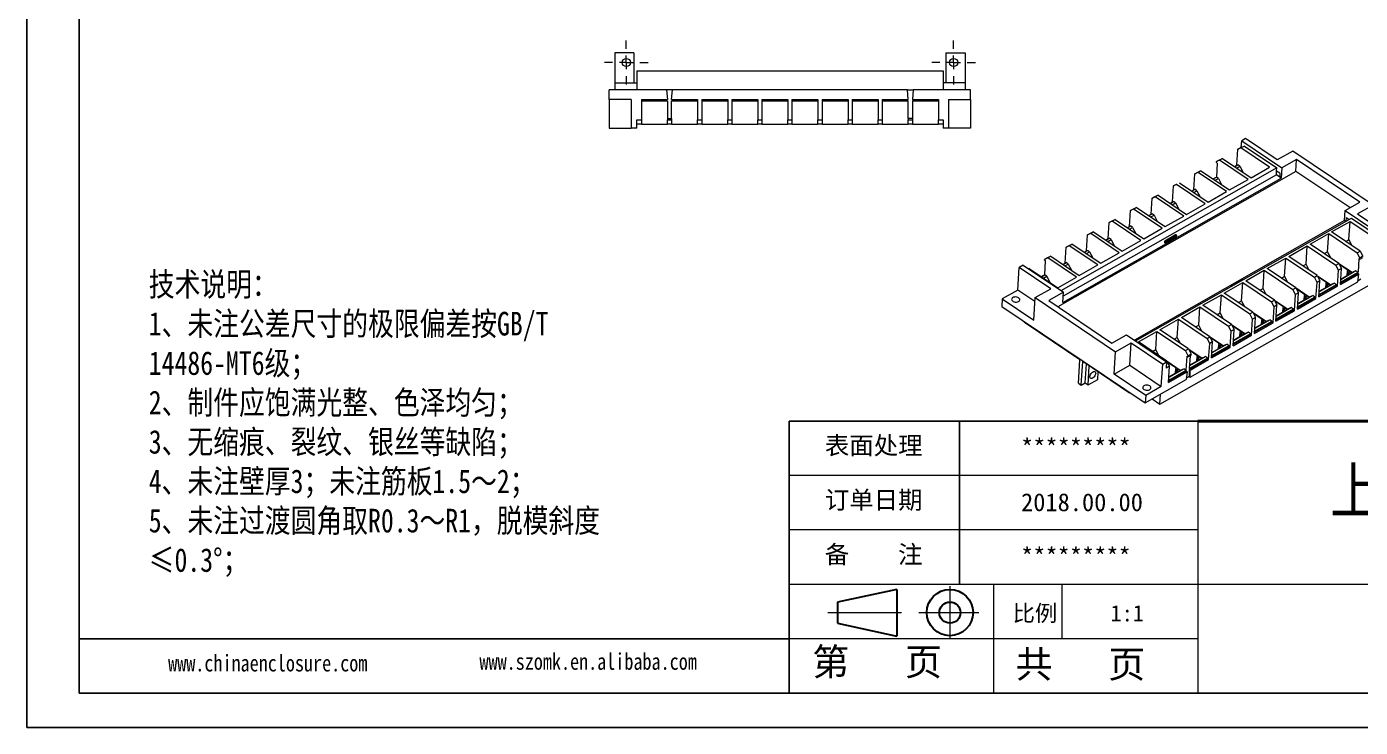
# Model space of a CAD drawing. Header units: inches. Extents: x 2858 to 4955, y 1126 to 1648.
# Drawn here: x 2857.9 to 3345.3, y 1125.7 to 1381.8 of the extents above; entities that cross this region are included whole.
import ezdxf

# ---------------------------------------------------------------- set-up
doc = ezdxf.new("R2010")
doc.units = ezdxf.units.IN
doc.header["$LTSCALE"] = 15
doc.linetypes.add('CENTER2', pattern=[28.575, 19.05, -3.175, 3.175, -3.175])
doc.layers.add('文字', color=81, linetype='Continuous')
for name, color, linetype, lineweight in [('粗实线', 7, 'Continuous', 30), ('细实线', 3, 'Continuous', 9), ('细点划线', 2, 'CENTER2', 9)]:
    doc.layers.add(name, color=color, linetype=linetype, lineweight=lineweight)
doc.styles.get("Standard").update_dxf_attribs({"font": 'txt', "bigfont": 'gbcbig.shx'})
doc.styles.add('宋体', font='', dxfattribs={"width": 0.8, "height": 3.5})
doc.styles.get('宋体').set_extended_font_data('SimSun')

# ---------------------------------------------------------------- blocks, each defined once
blk = doc.blocks.new('SW_CENTERMARKSYMBOL_4')
at = {"color": 0, "linetype": 'Continuous', "lineweight": 0}
for p, q in [((0, 5), (0, 8)), ((-5, 0), (-8, 0)), ((0, 0), (-2.5, 0)), ((0, 0), (0, 2.5)), ((0, 0), (0, -2.5)), ((0, 0), (2.5, 0)), ((5, 0), (8, 0)), ((0, -5), (0, -8))]:
    blk.add_line(p, q, dxfattribs=at)
blk = doc.blocks.new('SW_CENTERMARKSYMBOL_5')
at = {"color": 0, "linetype": 'Continuous', "lineweight": 0}
for p, q in [((0, 5), (0, 8)), ((-5, 0), (-8, 0)), ((0, 0), (-2.5, 0)), ((0, 0), (0, 2.5)), ((0, 0), (0, -2.5)), ((0, 0), (2.5, 0)), ((5, 0), (8, 0)), ((0, -5), (0, -8))]:
    blk.add_line(p, q, dxfattribs=at)

msp = doc.modelspace()

# ---------------------------------------------------------------- linework, layer by layer
for p, q in [((2857.91, 1648.204), (2857.91, 1125.657)), ((2877.033, 1635.762), (2877.033, 1138.098)), ((2857.91, 1367.577), (2857.91, 1125.657)), ((3285.901, 1237.631), (3136.602, 1237.631)), ((3136.602, 1138.098), (3136.602, 1237.631)), ((3198.81, 1177.911), (3198.81, 1237.631)), ((3136.602, 1158.005), (2877.033, 1158.005)), ((2877.033, 1138.098), (3584.499, 1138.098)), ((2857.91, 1125.657), (3596.941, 1125.657)), ((2857.91, 1125.657), (3200.054, 1125.657))]:
    msp.add_line(p, q)
at = {"color": 7, "linetype": 'Continuous', "lineweight": 15}
for p, q in [((3079.83, 1372.238), (3072.83, 1372.238)), ((3072.83, 1372.238), (3072.83, 1361.238)), ((3079.83, 1372.238), (3079.83, 1361.238)), ((3193.83, 1372.238), (3193.83, 1361.238)), ((3193.83, 1372.238), (3200.83, 1372.238)), ((3200.83, 1372.238), (3200.83, 1361.238)), ((3080.83, 1365.738), (3080.83, 1358.738)), ((3080.83, 1365.738), (3192.83, 1365.738)), ((3192.83, 1365.738), (3192.83, 1358.738)), ((3072.83, 1361.238), (3080.83, 1361.238)), ((3072.83, 1361.238), (3072.83, 1358.738)), ((3200.83, 1361.238), (3192.83, 1361.238)), ((3200.83, 1361.238), (3200.83, 1358.738)), ((3070.83, 1355.238), (3070.83, 1358.738)), ((3091.774, 1358.738), (3070.83, 1358.738)), ((3078.83, 1355.238), (3070.83, 1355.238)), ((3070.83, 1355.238), (3070.83, 1344.738)), ((3078.83, 1355.238), (3078.83, 1344.738)), ((3082.58, 1355.238), (3082.58, 1347.738)), ((3082.58, 1355.238), (3092.08, 1355.238)), ((3091.774, 1358.738), (3092.08, 1355.238)), ((3093.886, 1358.738), (3091.774, 1358.738)), ((3093.58, 1355.238), (3093.886, 1358.738)), ((3093.58, 1355.238), (3103.08, 1355.238)), ((3179.774, 1358.738), (3093.886, 1358.738)), ((3103.08, 1355.238), (3103.08, 1347.738)), ((3104.58, 1355.238), (3114.08, 1355.238)), ((3104.58, 1355.238), (3104.58, 1347.738)), ((3114.08, 1355.238), (3114.08, 1347.738)), ((3115.58, 1355.238), (3125.08, 1355.238)), ((3115.58, 1355.238), (3115.58, 1347.738)), ((3125.08, 1355.238), (3125.08, 1347.738)), ((3126.58, 1355.238), (3136.08, 1355.238)), ((3126.58, 1355.238), (3126.58, 1347.738)), ((3136.08, 1355.238), (3136.08, 1347.738)), ((3137.58, 1355.238), (3147.08, 1355.238)), ((3137.58, 1355.238), (3137.58, 1347.738)), ((3147.08, 1355.238), (3147.08, 1347.738)), ((3148.58, 1355.238), (3158.08, 1355.238)), ((3148.58, 1355.238), (3148.58, 1347.738)), ((3158.08, 1355.238), (3158.08, 1347.738)), ((3159.58, 1355.238), (3169.08, 1355.238)), ((3159.58, 1355.238), (3159.58, 1347.738)), ((3169.08, 1355.238), (3169.08, 1347.738)), ((3170.58, 1355.238), (3180.08, 1355.238)), ((3170.58, 1355.238), (3170.58, 1347.738)), ((3180.08, 1355.238), (3179.774, 1358.738)), ((3179.774, 1358.738), (3181.886, 1358.738)), ((3181.886, 1358.738), (3181.58, 1355.238)), ((3181.58, 1355.238), (3191.08, 1355.238)), ((3202.83, 1358.738), (3181.886, 1358.738)), ((3191.08, 1355.238), (3191.08, 1347.738)), ((3194.83, 1355.238), (3202.83, 1355.238)), ((3194.83, 1355.238), (3194.83, 1344.738)), ((3202.83, 1355.238), (3202.83, 1358.738)), ((3202.83, 1355.238), (3202.83, 1344.738)), ((3082.58, 1354.738), (3092.08, 1354.738)), ((3092.08, 1354.738), (3092.08, 1348.238)), ((3093.58, 1354.738), (3103.08, 1354.738)), ((3093.58, 1348.238), (3093.58, 1354.738)), ((3104.58, 1354.738), (3114.08, 1354.738)), ((3115.58, 1354.738), (3125.08, 1354.738)), ((3126.58, 1354.738), (3136.08, 1354.738)), ((3137.58, 1354.738), (3147.08, 1354.738)), ((3148.58, 1354.738), (3158.08, 1354.738)), ((3159.58, 1354.738), (3169.08, 1354.738)), ((3170.58, 1354.738), (3180.08, 1354.738)), ((3180.08, 1348.238), (3180.08, 1354.738)), ((3181.58, 1354.738), (3191.08, 1354.738)), ((3181.58, 1354.738), (3181.58, 1348.238)), ((3080.83, 1347.738), (3082.58, 1347.738)), ((3080.83, 1344.738), (3080.83, 1347.738)), ((3082.58, 1346.238), (3080.83, 1346.238)), ((3082.58, 1347.738), (3082.58, 1346.238)), ((3082.58, 1346.238), (3092.08, 1346.238)), ((3092.08, 1348.238), (3093.58, 1348.238)), ((3092.08, 1348.238), (3092.08, 1347.738)), ((3092.08, 1347.738), (3093.58, 1347.738)), ((3092.08, 1346.238), (3092.08, 1347.738)), ((3093.58, 1346.238), (3092.08, 1346.238)), ((3093.58, 1348.238), (3093.58, 1347.738)), ((3093.58, 1347.738), (3093.58, 1346.238)), ((3093.58, 1346.238), (3103.08, 1346.238)), ((3103.08, 1347.738), (3104.58, 1347.738)), ((3103.08, 1346.238), (3103.08, 1347.738)), ((3104.58, 1346.238), (3103.08, 1346.238)), ((3104.58, 1347.738), (3104.58, 1346.238)), ((3104.58, 1346.238), (3114.08, 1346.238)), ((3114.08, 1347.738), (3115.58, 1347.738)), ((3114.08, 1346.238), (3114.08, 1347.738)), ((3115.58, 1346.238), (3114.08, 1346.238)), ((3115.58, 1347.738), (3115.58, 1346.238)), ((3115.58, 1346.238), (3125.08, 1346.238)), ((3125.08, 1347.738), (3126.58, 1347.738)), ((3125.08, 1346.238), (3125.08, 1347.738)), ((3126.58, 1346.238), (3125.08, 1346.238)), ((3126.58, 1347.738), (3126.58, 1346.238)), ((3126.58, 1346.238), (3136.08, 1346.238)), ((3136.08, 1347.738), (3137.58, 1347.738)), ((3136.08, 1346.238), (3136.08, 1347.738)), ((3137.58, 1346.238), (3136.08, 1346.238)), ((3137.58, 1347.738), (3137.58, 1346.238)), ((3137.58, 1346.238), (3147.08, 1346.238)), ((3147.08, 1347.738), (3148.58, 1347.738)), ((3147.08, 1346.238), (3147.08, 1347.738)), ((3148.58, 1346.238), (3147.08, 1346.238)), ((3148.58, 1347.738), (3148.58, 1346.238)), ((3148.58, 1346.238), (3158.08, 1346.238)), ((3158.08, 1347.738), (3159.58, 1347.738)), ((3158.08, 1346.238), (3158.08, 1347.738)), ((3159.58, 1346.238), (3158.08, 1346.238)), ((3159.58, 1347.738), (3159.58, 1346.238)), ((3159.58, 1346.238), (3169.08, 1346.238)), ((3169.08, 1347.738), (3170.58, 1347.738)), ((3169.08, 1346.238), (3169.08, 1347.738)), ((3170.58, 1346.238), (3169.08, 1346.238)), ((3170.58, 1347.738), (3170.58, 1346.238)), ((3170.58, 1346.238), (3180.08, 1346.238)), ((3181.58, 1348.238), (3180.08, 1348.238)), ((3180.08, 1348.238), (3180.08, 1347.738)), ((3180.08, 1347.738), (3181.58, 1347.738)), ((3180.08, 1346.238), (3180.08, 1347.738)), ((3181.58, 1346.238), (3180.08, 1346.238)), ((3181.58, 1348.238), (3181.58, 1347.738)), ((3181.58, 1347.738), (3181.58, 1346.238)), ((3181.58, 1346.238), (3191.08, 1346.238)), ((3191.08, 1347.738), (3192.83, 1347.738)), ((3191.08, 1346.238), (3191.08, 1347.738)), ((3192.83, 1346.238), (3191.08, 1346.238)), ((3192.83, 1347.738), (3192.83, 1344.738)), ((3070.83, 1344.738), (3078.83, 1344.738)), ((3080.83, 1344.738), (3078.83, 1344.738)), ((3194.83, 1344.738), (3192.83, 1344.738)), ((3202.83, 1344.738), (3194.83, 1344.738)), ((3303.356, 1340.886), (3301.929, 1340.074)), ((3314.893, 1333.124), (3303.356, 1340.886)), ((3300.155, 1331.137), (3300.531, 1337.013)), ((3300.531, 1337.013), (3301.779, 1337.724)), ((3301.655, 1337.482), (3300.531, 1337.013)), ((3302.903, 1338.193), (3301.655, 1337.482)), ((3312.102, 1330.453), (3301.655, 1337.482)), ((3301.779, 1337.724), (3301.929, 1340.074)), ((3301.779, 1337.724), (3302.903, 1338.193)), ((3301.929, 1340.074), (3316.613, 1330.195)), ((3302.903, 1338.193), (3314.749, 1330.223)), ((3320.598, 1336.373), (3314.893, 1333.124)), ((3349.964, 1316.614), (3320.598, 1336.373)), ((3292.661, 1332.154), (3292.686, 1332.546)), ((3293.011, 1331.919), (3292.661, 1332.154)), ((3293.011, 1331.919), (3292.685, 1326.826)), ((3292.686, 1332.546), (3293.756, 1333.155)), ((3293.81, 1333.015), (3292.686, 1332.546)), ((3293.756, 1333.155), (3294.88, 1333.624)), ((3294.88, 1333.624), (3293.81, 1333.015)), ((3304.257, 1325.986), (3293.81, 1333.015)), ((3294.88, 1333.624), (3305.327, 1326.595)), ((3299.3, 1330.651), (3300.155, 1331.137)), ((3299.345, 1330.62), (3300.529, 1331.294)), ((3300.087, 1330.121), (3301.271, 1330.795)), ((3300.155, 1331.137), (3300.2, 1331.107)), ((3301.271, 1330.795), (3300.529, 1331.294)), ((3301.271, 1330.795), (3302.439, 1328.538)), ((3321.961, 1333.241), (3316.613, 1330.195)), ((3321.686, 1328.932), (3321.961, 1333.241)), ((3345.035, 1317.716), (3321.961, 1333.241)), ((3321.686, 1328.932), (3234.732, 1279.413)), ((3314.749, 1330.223), (3235.861, 1285.298)), ((3236.498, 1280.947), (3316.372, 1326.434)), ((3314.583, 1327.638), (3236.646, 1283.254)), ((3284.465, 1322.202), (3284.841, 1328.078)), ((3284.841, 1328.078), (3285.911, 1328.687)), ((3285.965, 1328.548), (3284.841, 1328.078)), ((3285.911, 1328.687), (3287.035, 1329.157)), ((3287.035, 1329.157), (3285.965, 1328.548)), ((3296.413, 1321.518), (3285.965, 1328.548)), ((3287.035, 1329.157), (3297.482, 1322.128)), ((3291.455, 1326.183), (3292.31, 1326.67)), ((3291.501, 1326.152), (3292.685, 1326.826)), ((3292.242, 1325.654), (3293.426, 1326.328)), ((3292.31, 1326.67), (3292.356, 1326.639)), ((3293.426, 1326.328), (3292.685, 1326.826)), ((3293.426, 1326.328), (3294.594, 1324.071)), ((3297.482, 1322.128), (3304.257, 1325.986)), ((3305.327, 1326.595), (3312.102, 1330.453)), ((3314.583, 1327.638), (3314.673, 1329.048)), ((3315.813, 1326.811), (3314.583, 1327.638)), ((3314.673, 1329.048), (3314.749, 1330.223)), ((3315.903, 1328.221), (3314.673, 1329.048)), ((3315.903, 1328.221), (3315.813, 1326.811)), ((3316.372, 1326.434), (3315.813, 1326.811)), ((3316.613, 1330.195), (3316.372, 1326.434)), ((3341.417, 1315.656), (3321.686, 1328.932)), ((3276.62, 1317.735), (3276.997, 1323.611)), ((3276.997, 1323.611), (3278.066, 1324.22)), ((3278.121, 1324.08), (3276.997, 1323.611)), ((3288.568, 1317.051), (3278.121, 1324.08)), ((3279.19, 1324.689), (3289.638, 1317.66)), ((3283.61, 1321.716), (3284.465, 1322.202)), ((3283.656, 1321.685), (3284.84, 1322.359)), ((3284.397, 1321.186), (3285.581, 1321.86)), ((3284.465, 1322.202), (3284.511, 1322.172)), ((3285.581, 1321.86), (3284.84, 1322.359)), ((3285.581, 1321.86), (3286.749, 1319.603)), ((3289.638, 1317.66), (3296.413, 1321.518)), ((3268.776, 1313.268), (3269.152, 1319.143)), ((3269.152, 1319.143), (3270.222, 1319.752)), ((3270.276, 1319.613), (3269.152, 1319.143)), ((3270.222, 1319.752), (3271.346, 1320.222)), ((3271.346, 1320.222), (3270.276, 1319.613)), ((3280.723, 1312.583), (3270.276, 1319.613)), ((3271.346, 1320.222), (3281.793, 1313.193)), ((3275.765, 1317.248), (3276.62, 1317.735)), ((3275.811, 1317.217), (3276.995, 1317.891)), ((3276.552, 1316.719), (3277.736, 1317.393)), ((3276.62, 1317.735), (3276.666, 1317.704)), ((3277.736, 1317.393), (3276.995, 1317.891)), ((3277.736, 1317.393), (3278.904, 1315.136)), ((3281.793, 1313.193), (3288.568, 1317.051)), ((3339.686, 1314.67), (3345.035, 1317.716)), ((3349.964, 1316.614), (3344.259, 1313.365)), ((3254.532, 1310.817), (3255.656, 1311.287)), ((3255.656, 1311.287), (3254.586, 1310.678)), ((3255.656, 1311.287), (3266.103, 1304.258)), ((3260.931, 1308.8), (3261.307, 1314.676)), ((3261.307, 1314.676), (3262.377, 1315.285)), ((3262.431, 1315.145), (3261.307, 1314.676)), ((3262.377, 1315.285), (3263.501, 1315.754)), ((3263.501, 1315.754), (3262.431, 1315.145)), ((3272.878, 1308.116), (3262.431, 1315.145)), ((3263.13, 1266.95), (3342.017, 1311.876)), ((3263.501, 1315.754), (3273.948, 1308.725)), ((3267.921, 1312.781), (3268.776, 1313.268)), ((3267.966, 1312.75), (3269.15, 1313.424)), ((3268.708, 1312.251), (3269.891, 1312.925)), ((3268.776, 1313.268), (3268.821, 1313.237)), ((3269.891, 1312.925), (3269.15, 1313.424)), ((3269.891, 1312.925), (3271.06, 1310.668)), ((3273.948, 1308.725), (3280.723, 1312.583)), ((3339.446, 1310.909), (3339.686, 1314.67)), ((3339.686, 1314.67), (3354.37, 1304.79)), ((3340.095, 1311.943), (3340.018, 1310.737)), ((3341.031, 1311.314), (3340.095, 1311.943)), ((3342.017, 1311.876), (3353.246, 1304.321)), ((3344.259, 1313.365), (3355.796, 1305.603)), ((3245.618, 1305.741), (3246.687, 1306.35)), ((3246.742, 1306.21), (3245.618, 1305.741)), ((3246.687, 1306.35), (3247.811, 1306.819)), ((3247.811, 1306.819), (3246.742, 1306.21)), ((3257.189, 1299.181), (3246.742, 1306.21)), ((3247.811, 1306.819), (3258.259, 1299.79)), ((3253.086, 1304.333), (3253.462, 1310.208)), ((3253.462, 1310.208), (3254.532, 1310.817)), ((3254.586, 1310.678), (3253.462, 1310.208)), ((3265.034, 1303.648), (3254.586, 1310.678)), ((3260.076, 1308.313), (3260.931, 1308.8)), ((3260.122, 1308.282), (3261.306, 1308.957)), ((3260.863, 1307.784), (3262.047, 1308.458)), ((3260.931, 1308.8), (3260.977, 1308.769)), ((3262.047, 1308.458), (3261.306, 1308.957)), ((3262.047, 1308.458), (3263.215, 1306.201)), ((3339.446, 1310.909), (3262.729, 1267.22)), ((3266.103, 1304.258), (3272.878, 1308.116)), ((3326.931, 1302.314), (3333.706, 1306.172)), ((3333.279, 1299.513), (3333.706, 1306.172)), ((3333.706, 1306.172), (3344.153, 1299.143)), ((3334.776, 1306.781), (3341.551, 1310.639)), ((3345.223, 1299.752), (3334.776, 1306.781)), ((3339.847, 1310.64), (3339.446, 1310.909)), ((3341.124, 1303.98), (3341.551, 1310.639)), ((3341.551, 1310.639), (3351.998, 1303.61)), ((3237.397, 1295.398), (3237.773, 1301.273)), ((3237.773, 1301.273), (3238.843, 1301.882)), ((3238.897, 1301.743), (3237.773, 1301.273)), ((3238.843, 1301.882), (3239.967, 1302.352)), ((3239.967, 1302.352), (3238.897, 1301.743)), ((3249.344, 1294.713), (3238.897, 1301.743)), ((3239.967, 1302.352), (3250.414, 1295.323)), ((3245.241, 1299.865), (3245.618, 1305.741)), ((3252.231, 1303.846), (3253.086, 1304.333)), ((3252.277, 1303.815), (3253.461, 1304.489)), ((3253.018, 1303.316), (3254.202, 1303.99)), ((3253.086, 1304.333), (3253.132, 1304.302)), ((3254.202, 1303.99), (3253.461, 1304.489)), ((3254.202, 1303.99), (3255.37, 1301.733)), ((3258.259, 1299.79), (3265.034, 1303.648)), ((3273.725, 1303.334), (3273.7, 1302.943)), ((3277.722, 1305.67), (3273.8, 1303.436)), ((3274.124, 1302.809), (3278.047, 1305.043)), ((3274.149, 1303.201), (3274.124, 1302.809)), ((3274.149, 1303.201), (3278.072, 1305.434)), ((3278.072, 1305.434), (3278.047, 1305.043)), ((3278.121, 1305.144), (3278.146, 1305.536)), ((3319.086, 1297.846), (3325.861, 1301.704)), ((3325.435, 1295.045), (3325.861, 1301.704)), ((3325.861, 1301.704), (3336.308, 1294.675)), ((3337.378, 1295.284), (3326.931, 1302.314)), ((3339.94, 1303.306), (3341.124, 1303.98)), ((3339.941, 1303.306), (3341.125, 1303.98)), ((3341.124, 1303.98), (3341.125, 1303.98)), ((3342.293, 1301.723), (3341.125, 1303.98)), ((3229.903, 1296.414), (3229.928, 1296.806)), ((3230.253, 1296.179), (3229.903, 1296.414)), ((3229.928, 1296.806), (3230.998, 1297.415)), ((3231.052, 1297.275), (3229.928, 1296.806)), ((3230.998, 1297.415), (3232.122, 1297.884)), ((3232.122, 1297.884), (3231.052, 1297.275)), ((3241.499, 1290.246), (3231.052, 1297.275)), ((3232.122, 1297.884), (3242.569, 1290.855)), ((3244.386, 1299.378), (3245.241, 1299.865)), ((3244.432, 1299.347), (3245.616, 1300.022)), ((3245.173, 1298.849), (3246.357, 1299.523)), ((3245.241, 1299.865), (3245.287, 1299.834)), ((3246.357, 1299.523), (3245.616, 1300.022)), ((3246.357, 1299.523), (3247.525, 1297.266)), ((3250.414, 1295.323), (3257.189, 1299.181)), ((3311.241, 1293.379), (3318.016, 1297.237)), ((3317.59, 1290.578), (3318.016, 1297.237)), ((3318.016, 1297.237), (3328.463, 1290.208)), ((3329.533, 1290.817), (3319.086, 1297.846)), ((3332.095, 1298.839), (3333.279, 1299.513)), ((3332.096, 1298.838), (3333.28, 1299.512)), ((3333.279, 1299.513), (3333.28, 1299.512)), ((3334.449, 1297.255), (3333.28, 1299.512)), ((3344.153, 1299.143), (3345.223, 1299.752)), ((3345.126, 1297.262), (3344.153, 1299.143)), ((3344.752, 1297.106), (3344.426, 1292.013)), ((3344.752, 1297.106), (3345.101, 1296.87)), ((3345.101, 1296.87), (3346.171, 1297.479)), ((3345.101, 1296.87), (3345.126, 1297.262)), ((3346.196, 1297.871), (3345.126, 1297.262)), ((3345.223, 1299.752), (3346.196, 1297.871)), ((3220.102, 1285.549), (3220.629, 1293.775)), ((3222.056, 1294.587), (3220.629, 1293.775)), ((3232.166, 1286.012), (3220.629, 1293.775)), ((3222.056, 1294.587), (3236.739, 1284.707)), ((3223.979, 1293.292), (3224.277, 1293.417)), ((3224.277, 1293.417), (3224.016, 1293.268)), ((3224.277, 1293.417), (3234.724, 1286.388)), ((3229.927, 1291.087), (3230.253, 1296.179)), ((3236.542, 1294.911), (3237.397, 1295.398)), ((3236.587, 1294.88), (3237.771, 1295.554)), ((3237.328, 1294.381), (3238.512, 1295.055)), ((3237.397, 1295.398), (3237.442, 1295.367)), ((3238.512, 1295.055), (3237.771, 1295.554)), ((3238.512, 1295.055), (3239.681, 1292.798)), ((3242.569, 1290.855), (3249.344, 1294.713)), ((3303.396, 1288.911), (3310.172, 1292.769)), ((3309.745, 1286.11), (3310.172, 1292.769)), ((3310.172, 1292.769), (3320.619, 1285.74)), ((3321.688, 1286.35), (3311.241, 1293.379)), ((3324.251, 1294.371), (3325.435, 1295.045)), ((3324.252, 1294.371), (3325.436, 1295.045)), ((3325.435, 1295.045), (3325.436, 1295.045)), ((3326.604, 1292.788), (3325.436, 1295.045)), ((3336.308, 1294.675), (3337.378, 1295.284)), ((3337.282, 1292.795), (3336.308, 1294.675)), ((3336.905, 1286.919), (3337.282, 1292.795)), ((3338.351, 1293.404), (3337.282, 1292.795)), ((3337.378, 1295.284), (3338.351, 1293.404)), ((3342.231, 1291.905), (3337.469, 1295.109)), ((3340.83, 1292.67), (3337.61, 1294.837)), ((3337.975, 1287.528), (3338.351, 1293.404)), ((3344.401, 1291.622), (3338.004, 1287.979)), ((3338.029, 1288.371), (3344.426, 1292.013)), ((3343.685, 1292.512), (3338.09, 1289.326)), ((3338.105, 1289.555), (3342.088, 1291.824)), ((3340.473, 1292.467), (3340.369, 1290.845)), ((3340.83, 1292.67), (3340.473, 1292.467)), ((3340.473, 1292.467), (3340.823, 1292.232)), ((3340.823, 1292.232), (3340.748, 1291.06)), ((3340.823, 1292.232), (3341.179, 1292.435)), ((3341.179, 1292.435), (3341.104, 1291.263)), ((3342.088, 1291.824), (3341.179, 1292.435)), ((3342.231, 1291.905), (3342.088, 1291.824)), ((3343.685, 1292.512), (3342.231, 1291.905)), ((3343.685, 1292.512), (3344.426, 1292.013)), ((3344.75, 1291.386), (3344.401, 1291.622)), ((3228.697, 1290.443), (3229.552, 1290.93)), ((3228.743, 1290.412), (3229.927, 1291.087)), ((3229.484, 1289.914), (3230.668, 1290.588)), ((3229.552, 1290.93), (3229.598, 1290.899)), ((3230.668, 1290.588), (3229.927, 1291.087)), ((3230.668, 1290.588), (3231.836, 1288.331)), ((3234.724, 1286.388), (3241.499, 1290.246)), ((3272.044, 1243.793), (3351.918, 1289.28)), ((3283.105, 1253.638), (3344.356, 1288.52)), ((3295.552, 1284.444), (3302.327, 1288.302)), ((3297.848, 1287.104), (3297.822, 1286.712)), ((3297.922, 1287.206), (3301.845, 1289.439)), ((3302.194, 1289.204), (3298.272, 1286.97)), ((3301.9, 1281.643), (3302.327, 1288.302)), ((3302.264, 1289.237), (3302.269, 1289.306)), ((3302.327, 1288.302), (3312.774, 1281.273)), ((3313.844, 1281.882), (3303.396, 1288.911)), ((3316.406, 1289.904), (3317.59, 1290.578)), ((3316.407, 1289.903), (3317.591, 1290.577)), ((3317.59, 1290.578), (3317.591, 1290.577)), ((3318.759, 1288.32), (3317.591, 1290.577)), ((3328.463, 1290.208), (3329.533, 1290.817)), ((3329.437, 1288.327), (3328.463, 1290.208)), ((3329.061, 1282.451), (3329.437, 1288.327)), ((3330.507, 1288.936), (3329.437, 1288.327)), ((3329.533, 1290.817), (3330.507, 1288.936)), ((3334.386, 1287.437), (3329.624, 1290.641)), ((3332.985, 1288.203), (3329.765, 1290.37)), ((3330.13, 1283.061), (3330.507, 1288.936)), ((3330.13, 1283.061), (3336.905, 1286.919)), ((3336.556, 1287.154), (3330.159, 1283.511)), ((3330.184, 1283.903), (3336.581, 1287.546)), ((3335.84, 1288.045), (3330.246, 1284.859)), ((3330.26, 1285.088), (3334.243, 1287.356)), ((3332.628, 1288), (3332.524, 1286.377)), ((3332.985, 1288.203), (3332.628, 1288)), ((3332.628, 1288), (3332.978, 1287.765)), ((3332.978, 1287.765), (3332.903, 1286.593)), ((3332.978, 1287.765), (3333.334, 1287.968)), ((3333.334, 1287.968), (3333.259, 1286.796)), ((3334.243, 1287.356), (3333.334, 1287.968)), ((3334.386, 1287.437), (3334.243, 1287.356)), ((3335.84, 1288.045), (3334.386, 1287.437)), ((3335.84, 1288.045), (3336.581, 1287.546)), ((3336.556, 1287.154), (3336.581, 1287.546)), ((3336.905, 1286.919), (3336.556, 1287.154)), ((3337.975, 1287.528), (3344.75, 1291.386)), ((3344.356, 1288.52), (3344.75, 1291.386)), ((3344.421, 1288.991), (3345.513, 1289.613)), ((3214.397, 1282.3), (3214.222, 1279.558)), ((3220.102, 1285.549), (3214.397, 1282.3)), ((3214.397, 1282.3), (3225.934, 1274.537)), ((3226.369, 1281.332), (3220.102, 1285.549)), ((3225.934, 1274.537), (3226.461, 1282.763)), ((3226.461, 1282.763), (3232.166, 1286.012)), ((3226.461, 1282.763), (3255.827, 1263.004)), ((3236.739, 1284.707), (3231.39, 1281.661)), ((3236.498, 1280.947), (3236.739, 1284.707)), ((3287.707, 1279.976), (3294.482, 1283.834)), ((3294.056, 1277.176), (3294.482, 1283.834)), ((3294.482, 1283.834), (3304.929, 1276.805)), ((3305.999, 1277.415), (3295.552, 1284.444)), ((3308.561, 1285.436), (3309.745, 1286.11)), ((3308.562, 1285.436), (3309.746, 1286.11)), ((3309.745, 1286.11), (3309.746, 1286.11)), ((3310.914, 1283.853), (3309.746, 1286.11)), ((3312.774, 1281.273), (3313.844, 1281.882)), ((3313.844, 1281.882), (3314.817, 1280.001)), ((3320.619, 1285.74), (3321.688, 1286.35)), ((3321.592, 1283.86), (3320.619, 1285.74)), ((3321.216, 1277.984), (3321.592, 1283.86)), ((3322.662, 1284.469), (3321.592, 1283.86)), ((3321.688, 1286.35), (3322.662, 1284.469)), ((3326.541, 1282.97), (3321.779, 1286.174)), ((3325.14, 1283.735), (3321.92, 1285.902)), ((3322.286, 1278.593), (3322.662, 1284.469)), ((3322.286, 1278.593), (3329.061, 1282.451)), ((3328.711, 1282.687), (3322.315, 1279.044)), ((3322.34, 1279.436), (3328.736, 1283.078)), ((3327.995, 1283.577), (3322.401, 1280.391)), ((3322.415, 1280.62), (3326.399, 1282.889)), ((3324.783, 1283.532), (3324.68, 1281.91)), ((3325.14, 1283.735), (3324.783, 1283.532)), ((3324.783, 1283.532), (3325.133, 1283.297)), ((3325.133, 1283.297), (3325.058, 1282.125)), ((3325.133, 1283.297), (3325.49, 1283.5)), ((3325.49, 1283.5), (3325.415, 1282.328)), ((3326.399, 1282.889), (3325.49, 1283.5)), ((3326.541, 1282.97), (3326.399, 1282.889)), ((3327.995, 1283.577), (3326.541, 1282.97)), ((3327.995, 1283.577), (3328.736, 1283.078)), ((3328.711, 1282.687), (3328.736, 1283.078)), ((3329.061, 1282.451), (3328.711, 1282.687)), ((3214.222, 1279.558), (3266.662, 1244.274)), ((3231.39, 1281.661), (3254.464, 1266.137)), ((3279.862, 1275.509), (3286.637, 1279.367)), ((3286.211, 1272.708), (3286.637, 1279.367)), ((3286.637, 1279.367), (3297.084, 1272.338)), ((3298.154, 1272.947), (3287.707, 1279.976)), ((3292.872, 1276.501), (3294.056, 1277.176)), ((3292.873, 1276.501), (3294.057, 1277.175)), ((3294.056, 1277.176), (3294.057, 1277.175)), ((3295.225, 1274.918), (3294.057, 1277.175)), ((3300.716, 1280.969), (3301.9, 1281.643)), ((3300.717, 1280.968), (3301.901, 1281.642)), ((3301.9, 1281.643), (3301.901, 1281.642)), ((3303.07, 1279.385), (3301.901, 1281.642)), ((3304.929, 1276.805), (3305.999, 1277.415)), ((3305.999, 1277.415), (3306.972, 1275.534)), ((3310.852, 1274.035), (3306.09, 1277.239)), ((3309.451, 1274.8), (3306.23, 1276.967)), ((3313.747, 1279.392), (3312.774, 1281.273)), ((3313.371, 1273.516), (3313.747, 1279.392)), ((3314.817, 1280.001), (3313.747, 1279.392)), ((3318.697, 1278.502), (3313.935, 1281.706)), ((3317.295, 1279.268), (3314.075, 1281.435)), ((3314.441, 1274.126), (3314.817, 1280.001)), ((3314.441, 1274.126), (3321.216, 1277.984)), ((3320.866, 1278.219), (3314.47, 1274.576)), ((3314.495, 1274.968), (3320.891, 1278.611)), ((3320.15, 1279.11), (3314.556, 1275.924)), ((3314.571, 1276.153), (3318.554, 1278.421)), ((3316.939, 1279.065), (3316.835, 1277.442)), ((3317.295, 1279.268), (3316.939, 1279.065)), ((3316.939, 1279.065), (3317.288, 1278.83)), ((3317.288, 1278.83), (3317.213, 1277.658)), ((3317.288, 1278.83), (3317.645, 1279.033)), ((3317.645, 1279.033), (3317.57, 1277.861)), ((3318.554, 1278.421), (3317.645, 1279.033)), ((3318.697, 1278.502), (3318.554, 1278.421)), ((3320.15, 1279.11), (3318.697, 1278.502)), ((3320.15, 1279.11), (3320.891, 1278.611)), ((3320.866, 1278.219), (3320.891, 1278.611)), ((3321.216, 1277.984), (3320.866, 1278.219)), ((3222.515, 1273.707), (3222.531, 1273.967)), ((3242.791, 1260.064), (3222.515, 1273.707)), ((3272.017, 1271.041), (3278.792, 1274.9)), ((3278.366, 1268.241), (3278.792, 1274.9)), ((3278.792, 1274.9), (3289.24, 1267.87)), ((3290.309, 1268.48), (3279.862, 1275.509)), ((3285.027, 1272.034), (3286.211, 1272.708)), ((3285.028, 1272.033), (3286.212, 1272.707)), ((3286.211, 1272.708), (3286.212, 1272.707)), ((3287.38, 1270.45), (3286.212, 1272.707)), ((3297.084, 1272.338), (3298.154, 1272.947)), ((3298.058, 1270.457), (3297.084, 1272.338)), ((3298.154, 1272.947), (3299.128, 1271.066)), ((3303.007, 1269.567), (3298.245, 1272.771)), ((3301.606, 1270.333), (3298.386, 1272.5)), ((3305.903, 1274.925), (3304.929, 1276.805)), ((3305.526, 1269.049), (3305.903, 1274.925)), ((3306.972, 1275.534), (3305.903, 1274.925)), ((3306.596, 1269.658), (3306.972, 1275.534)), ((3306.596, 1269.658), (3313.371, 1273.516)), ((3313.022, 1273.752), (3306.625, 1270.109)), ((3306.65, 1270.501), (3313.047, 1274.143)), ((3312.306, 1274.642), (3306.711, 1271.456)), ((3306.726, 1271.685), (3310.709, 1273.954)), ((3309.094, 1274.597), (3308.99, 1272.975)), ((3309.451, 1274.8), (3309.094, 1274.597)), ((3309.094, 1274.597), (3309.444, 1274.362)), ((3309.444, 1274.362), (3309.369, 1273.19)), ((3309.444, 1274.362), (3309.8, 1274.565)), ((3309.8, 1274.565), (3309.725, 1273.393)), ((3310.709, 1273.954), (3309.8, 1274.565)), ((3310.852, 1274.035), (3310.709, 1273.954)), ((3312.306, 1274.642), (3310.852, 1274.035)), ((3312.306, 1274.642), (3313.047, 1274.143)), ((3313.022, 1273.752), (3313.047, 1274.143)), ((3313.371, 1273.516), (3313.022, 1273.752)), ((3254.464, 1266.137), (3259.813, 1269.183)), ((3259.813, 1269.183), (3274.496, 1259.303)), ((3264.173, 1266.574), (3270.948, 1270.432)), ((3270.521, 1263.773), (3270.948, 1270.432)), ((3270.948, 1270.432), (3281.395, 1263.403)), ((3282.465, 1264.012), (3272.017, 1271.041)), ((3277.182, 1267.566), (3278.366, 1268.241)), ((3277.183, 1267.566), (3278.367, 1268.24)), ((3278.366, 1268.241), (3278.367, 1268.24)), ((3279.535, 1265.983), (3278.367, 1268.24)), ((3289.24, 1267.87), (3290.309, 1268.48)), ((3290.213, 1265.99), (3289.24, 1267.87)), ((3290.309, 1268.48), (3291.283, 1266.599)), ((3295.162, 1265.1), (3290.4, 1268.304)), ((3293.761, 1265.866), (3290.541, 1268.032)), ((3297.682, 1264.581), (3298.058, 1270.457)), ((3299.128, 1271.066), (3298.058, 1270.457)), ((3298.751, 1265.191), (3299.128, 1271.066)), ((3298.751, 1265.191), (3305.526, 1269.049)), ((3305.177, 1269.284), (3298.78, 1265.641)), ((3298.805, 1266.033), (3305.202, 1269.676)), ((3304.461, 1270.175), (3298.867, 1266.989)), ((3298.881, 1267.218), (3302.864, 1269.486)), ((3301.249, 1270.13), (3301.145, 1268.507)), ((3301.606, 1270.333), (3301.249, 1270.13)), ((3301.249, 1270.13), (3301.599, 1269.895)), ((3301.599, 1269.895), (3301.524, 1268.723)), ((3301.599, 1269.895), (3301.955, 1270.098)), ((3301.955, 1270.098), (3301.88, 1268.926)), ((3302.864, 1269.486), (3301.955, 1270.098)), ((3303.007, 1269.567), (3302.864, 1269.486)), ((3304.461, 1270.175), (3303.007, 1269.567)), ((3304.461, 1270.175), (3305.202, 1269.676)), ((3305.177, 1269.284), (3305.202, 1269.676)), ((3305.526, 1269.049), (3305.177, 1269.284)), ((3255.301, 1254.779), (3255.827, 1263.004)), ((3255.827, 1263.004), (3261.533, 1266.253)), ((3261.006, 1258.028), (3261.533, 1266.253)), ((3261.533, 1266.253), (3273.07, 1258.491)), ((3274.62, 1259.545), (3264.173, 1266.574)), ((3269.337, 1263.099), (3270.521, 1263.773)), ((3269.338, 1263.098), (3270.522, 1263.772)), ((3270.521, 1263.773), (3270.522, 1263.772)), ((3271.691, 1261.515), (3270.522, 1263.772)), ((3281.395, 1263.403), (3282.465, 1264.012)), ((3282.368, 1261.522), (3281.395, 1263.403)), ((3282.465, 1264.012), (3283.438, 1262.131)), ((3287.317, 1260.632), (3282.555, 1263.836)), ((3285.916, 1261.398), (3282.696, 1263.565)), ((3289.837, 1260.114), (3290.213, 1265.99)), ((3291.283, 1266.599), (3290.213, 1265.99)), ((3290.907, 1260.723), (3291.283, 1266.599)), ((3290.907, 1260.723), (3297.682, 1264.581)), ((3297.332, 1264.817), (3290.936, 1261.174)), ((3290.961, 1261.566), (3297.357, 1265.208)), ((3296.616, 1265.707), (3291.022, 1262.521)), ((3291.036, 1262.75), (3295.02, 1265.019)), ((3293.404, 1265.662), (3293.301, 1264.04)), ((3293.761, 1265.866), (3293.404, 1265.662)), ((3293.404, 1265.662), (3293.754, 1265.427)), ((3293.754, 1265.427), (3293.679, 1264.255)), ((3293.754, 1265.427), (3294.111, 1265.63)), ((3294.111, 1265.63), (3294.036, 1264.458)), ((3295.02, 1265.019), (3294.111, 1265.63)), ((3295.162, 1265.1), (3295.02, 1265.019)), ((3296.616, 1265.707), (3295.162, 1265.1)), ((3296.616, 1265.707), (3297.357, 1265.208)), ((3297.332, 1264.817), (3297.357, 1265.208)), ((3297.682, 1264.581), (3297.332, 1264.817)), ((3242.24, 1251.447), (3242.791, 1260.064)), ((3243.288, 1250.741), (3243.84, 1259.358)), ((3260.971, 1247.832), (3243.84, 1259.358)), ((3244.715, 1251.553), (3245.158, 1258.472)), ((3245.764, 1250.847), (3246.207, 1257.766)), ((3255.301, 1254.779), (3261.006, 1258.028)), ((3261.006, 1258.028), (3272.543, 1250.265)), ((3272.543, 1250.265), (3273.07, 1258.491)), ((3273.07, 1258.491), (3274.496, 1259.303)), ((3274.496, 1259.303), (3274.345, 1256.953)), ((3275.593, 1257.664), (3274.345, 1256.953)), ((3274.358, 1259.396), (3274.62, 1259.545)), ((3274.62, 1259.545), (3275.593, 1257.664)), ((3279.473, 1256.165), (3274.711, 1259.369)), ((3278.072, 1256.931), (3274.851, 1259.097)), ((3275.217, 1251.788), (3275.593, 1257.664)), ((3281.668, 1256.273), (3281.994, 1261.366)), ((3281.994, 1261.366), (3282.343, 1261.13)), ((3283.413, 1261.74), (3282.343, 1261.13)), ((3282.343, 1261.13), (3282.368, 1261.522)), ((3283.438, 1262.131), (3282.368, 1261.522)), ((3289.487, 1260.349), (3282.712, 1256.491)), ((3283.035, 1261.524), (3282.737, 1256.883)), ((3282.737, 1256.883), (3289.512, 1260.741)), ((3288.771, 1261.24), (3282.799, 1257.838)), ((3282.813, 1258.067), (3287.175, 1260.551)), ((3283.062, 1256.256), (3289.837, 1260.114)), ((3283.413, 1261.74), (3283.438, 1262.131)), ((3285.56, 1261.195), (3285.456, 1259.572)), ((3285.916, 1261.398), (3285.56, 1261.195)), ((3285.56, 1261.195), (3285.909, 1260.96)), ((3285.909, 1260.96), (3285.834, 1259.788)), ((3285.909, 1260.96), (3286.266, 1261.163)), ((3286.266, 1261.163), (3286.191, 1259.991)), ((3287.175, 1260.551), (3286.266, 1261.163)), ((3287.317, 1260.632), (3287.175, 1260.551)), ((3288.771, 1261.24), (3287.317, 1260.632)), ((3288.771, 1261.24), (3289.512, 1260.741)), ((3289.487, 1260.349), (3289.512, 1260.741)), ((3289.837, 1260.114), (3289.487, 1260.349)), ((3245.764, 1250.847), (3249.329, 1252.878)), ((3249.329, 1252.878), (3249.5, 1255.55)), ((3266.838, 1247.016), (3255.301, 1254.779)), ((3266.662, 1244.274), (3281.598, 1252.78)), ((3275.217, 1251.788), (3281.992, 1255.647)), ((3281.643, 1255.882), (3275.246, 1252.239)), ((3275.271, 1252.631), (3281.668, 1256.273)), ((3280.926, 1256.772), (3275.332, 1253.586)), ((3275.347, 1253.815), (3279.33, 1256.084)), ((3277.715, 1256.727), (3277.611, 1255.105)), ((3278.072, 1256.931), (3277.715, 1256.727)), ((3277.715, 1256.727), (3278.065, 1256.492)), ((3278.065, 1256.492), (3277.989, 1255.32)), ((3278.065, 1256.492), (3278.421, 1256.695)), ((3278.421, 1256.695), (3278.346, 1255.523)), ((3279.33, 1256.084), (3278.421, 1256.695)), ((3279.473, 1256.165), (3279.33, 1256.084)), ((3280.926, 1256.772), (3279.473, 1256.165)), ((3280.926, 1256.772), (3281.668, 1256.273)), ((3281.992, 1255.647), (3281.598, 1252.78)), ((3281.992, 1255.647), (3281.643, 1255.882)), ((3282.755, 1253.873), (3281.663, 1253.251)), ((3282.712, 1256.491), (3282.755, 1253.873)), ((3282.712, 1256.491), (3283.062, 1256.256)), ((3282.755, 1253.873), (3283.105, 1253.638)), ((3283.105, 1253.638), (3283.062, 1256.256)), ((3242.24, 1251.447), (3243.288, 1250.741)), ((3243.288, 1250.741), (3244.715, 1251.553)), ((3244.715, 1251.553), (3245.764, 1250.847)), ((3260.971, 1247.832), (3260.987, 1248.092)), ((3261.189, 1247.957), (3260.971, 1247.832)), ((3272.543, 1250.265), (3266.838, 1247.016)), ((3266.838, 1247.016), (3266.662, 1244.274)), ((3269.189, 1245.713), (3272.044, 1243.793)), ((3272.044, 1243.793), (3272.28, 1247.473))]:
    msp.add_line(p, q, dxfattribs=at)
at = {"color": 8, "linetype": 'Continuous', "lineweight": 15}
for p, q in [((3298.272, 1286.97), (3298.271, 1286.963)), ((3302.194, 1289.204), (3302.194, 1289.197))]:
    msp.add_line(p, q, dxfattribs=at)
at = {"color": 7, "linetype": 'Continuous', "lineweight": 15, "flags": 128}
for points in [[(3273.7, 1302.943), (3273.7, 1302.938), (3273.718, 1302.878), (3273.771, 1302.825), (3273.852, 1302.788), (3273.947, 1302.772), (3274.043, 1302.779), (3274.124, 1302.809)], [(3273.8, 1303.436), (3273.745, 1303.388), (3273.725, 1303.33), (3273.743, 1303.27), (3273.796, 1303.217), (3273.877, 1303.18), (3273.972, 1303.163), (3274.068, 1303.171), (3274.149, 1303.201)], [(3278.072, 1305.434), (3278.127, 1305.482), (3278.147, 1305.541), (3278.128, 1305.601), (3278.075, 1305.654), (3277.995, 1305.691), (3277.899, 1305.707), (3277.804, 1305.7), (3277.722, 1305.67)], [(3278.047, 1305.043), (3278.101, 1305.091), (3278.121, 1305.144)], [(3297.822, 1286.707), (3297.822, 1286.708), (3297.822, 1286.712)], [(3298.272, 1286.97), (3298.19, 1286.94), (3298.095, 1286.933), (3297.999, 1286.949), (3297.919, 1286.986), (3297.865, 1287.039), (3297.847, 1287.099), (3297.867, 1287.158), (3297.922, 1287.206)], [(3301.845, 1289.439), (3301.926, 1289.469), (3302.022, 1289.477), (3302.117, 1289.46), (3302.198, 1289.423), (3302.251, 1289.37), (3302.269, 1289.31), (3302.249, 1289.252), (3302.194, 1289.204)], [(3220.41, 1282.684), (3220.088, 1282.852), (3219.71, 1282.962), (3219.304, 1283.006), (3218.902, 1282.982), (3218.531, 1282.89), (3218.221, 1282.737), (3217.994, 1282.536), (3217.867, 1282.3), (3217.849, 1282.047), (3217.942, 1281.797), (3218.138, 1281.567), (3218.424, 1281.375), (3218.777, 1281.235), (3219.173, 1281.157), (3219.581, 1281.147), (3219.971, 1281.206), (3220.314, 1281.329), (3220.585, 1281.508), (3220.764, 1281.728), (3220.837, 1281.975), (3220.8, 1282.229), (3220.654, 1282.471), (3220.41, 1282.684)], [(3247.433, 1253.308), (3247.147, 1253.187), (3246.888, 1253.162), (3246.675, 1253.236), (3246.524, 1253.401), (3246.445, 1253.647), (3246.446, 1253.955), (3246.525, 1254.302), (3246.678, 1254.663), (3246.891, 1255.01), (3247.151, 1255.318), (3247.437, 1255.564), (3247.728, 1255.73), (3248.003, 1255.803), (3248.242, 1255.779), (3248.425, 1255.658), (3248.541, 1255.45), (3248.581, 1255.171), (3248.54, 1254.84), (3248.423, 1254.483), (3248.239, 1254.126), (3248, 1253.795), (3247.724, 1253.516), (3247.433, 1253.308)], [(3268.306, 1250.458), (3267.983, 1250.626), (3267.605, 1250.736), (3267.2, 1250.78), (3266.797, 1250.756), (3266.427, 1250.664), (3266.117, 1250.511), (3265.889, 1250.31), (3265.762, 1250.074), (3265.744, 1249.822), (3265.837, 1249.571), (3266.033, 1249.342), (3266.319, 1249.149), (3266.673, 1249.009), (3267.068, 1248.931), (3267.476, 1248.921), (3267.866, 1248.98), (3268.209, 1249.103), (3268.48, 1249.282), (3268.659, 1249.503), (3268.733, 1249.749), (3268.695, 1250.003), (3268.549, 1250.245), (3268.306, 1250.458)]]:
    msp.add_lwpolyline(points, dxfattribs=at)
at = {"color": 7, "linetype": 'Continuous', "lineweight": 15}
for centre in [(3077.03, 1368.738), (3196.63, 1368.738)]:
    msp.add_circle(centre, 1.5, dxfattribs=at)
at = {"layer": '粗实线', "color": 7, "lineweight": 40}
msp.add_line((3584.499, 1237.631), (3285.901, 1237.631), dxfattribs=at)
at = {"layer": '粗实线', "color": 7}
for p, q in [((3175.944, 1176.049), (3154.193, 1171.439)), ((3175.944, 1176.049), (3175.944, 1159.002)), ((3154.193, 1171.439), (3154.193, 1163.746)), ((3154.193, 1163.746), (3175.944, 1159.002))]:
    msp.add_line(p, q, dxfattribs=at)
for radius in [8.456, 3.846]:
    msp.add_circle((3195.303, 1167.593), radius, dxfattribs=at)
at = {"layer": '细实线', "color": 7}
for p, q in [((3285.901, 1237.631), (3285.901, 1138.098)), ((3285.901, 1217.724), (3136.602, 1217.724)), ((3285.901, 1197.818), (3136.602, 1197.818)), ((3584.499, 1177.911), (3136.602, 1177.911)), ((3211.251, 1177.911), (3211.251, 1138.098)), ((3236.134, 1177.911), (3236.134, 1158.005)), ((3285.901, 1158.005), (3136.602, 1158.005))]:
    msp.add_line(p, q, dxfattribs=at)
at = {"layer": '细点划线', "color": 7}
for p, q in [((3195.303, 1177.327), (3195.303, 1158.005)), ((3150.726, 1167.593), (3177.61, 1167.593)), ((3183.993, 1167.593), (3205.849, 1167.593))]:
    msp.add_line(p, q, dxfattribs=at)

# ---------------------------------------------------------------- block references
at = {"color": 7, "linetype": 'Continuous', "lineweight": 0}
for name, p in [('SW_CENTERMARKSYMBOL_5', (3077.03, 1368.738)), ('SW_CENTERMARKSYMBOL_4', (3196.63, 1368.738))]:
    msp.add_blockref(name, p, dxfattribs=at)

# ---------------------------------------------------------------- texts
at = {"char_height": 6.54661, "width": 3720.76711, "attachment_point": 1}
for s, insert in [('{\\fSimHei|b0|i0|c134|p49;表面处理}', (3149.584, 1231.982)), ('{\\fSimHei|b0|i0|c134|p49;*********}', (3221.287, 1231.14)), ('{\\fSimHei|b0|i0|c134|p49;订单日期}', (3149.584, 1212.075)), ('{\\fSimHei|b0|i0|c134|p49;2018.00.00}', (3221.287, 1211.233)), ('{\\fSimHei|b0|i0|c134|p49;备    注}', (3149.584, 1192.169)), ('{\\fSimHei|b0|i0|c134|p49;*********}', (3221.287, 1191.327))]:
    msp.add_mtext(s, dxfattribs=dict(at, insert=insert))
at = {"layer": '文字', "color": 0, "attachment_point": 1, "style": '宋体'}
for s, insert, char_height, width in [('{\\H1.111x;技术说明：\\P1、未注公差尺寸的极限偏差按GB/T 14486-MT6级；\\P2、制件应饱满光整、色泽均匀；\\P3、无缩痕、裂纹、银丝等缺陷；\\P4、未注壁厚3；未注筋板1.5～2；\\P5、未注过渡圆角取R0.3～R1，脱模斜度≤0.3%%D；}', (2902.529, 1291.967), 7.776, 175.14976), ('上  盖', (3334.223, 1220.446), 16.5888, 212.08184), ('www.chinaenclosure.com', (2909.6, 1152.18), 6.08256, 106.86474), ('www.szomk.en.alibaba.com', (3023.37, 1152.782), 6.08256, 106.86474)]:
    msp.add_mtext(s, dxfattribs=dict(at, insert=insert, char_height=char_height, width=width))
at = {"layer": '细实线', "color": 7, "attachment_point": 1}
for s, insert, char_height, width in [('{\\fSimSun|b0|i0|c134|p54;比例}', (3218.218, 1170.372), 5.97197, 26.21508), ('{\\fSimSun|b0|i0|c134|p54;1:1}', (3253.988, 1170.372), 5.97197, 26.21508), ('{\\fSimSun|b0|i0|c134|p54;第   页}', (3144.977, 1154.583), 9.95328, 74.6496), ('{\\fSimSun|b0|i0|c134|p54; 共   页}', (3212.469, 1153.738), 9.95328, 74.6496)]:
    msp.add_mtext(s, dxfattribs=dict(at, insert=insert, char_height=char_height, width=width))

doc.saveas('drawing.dxf')
